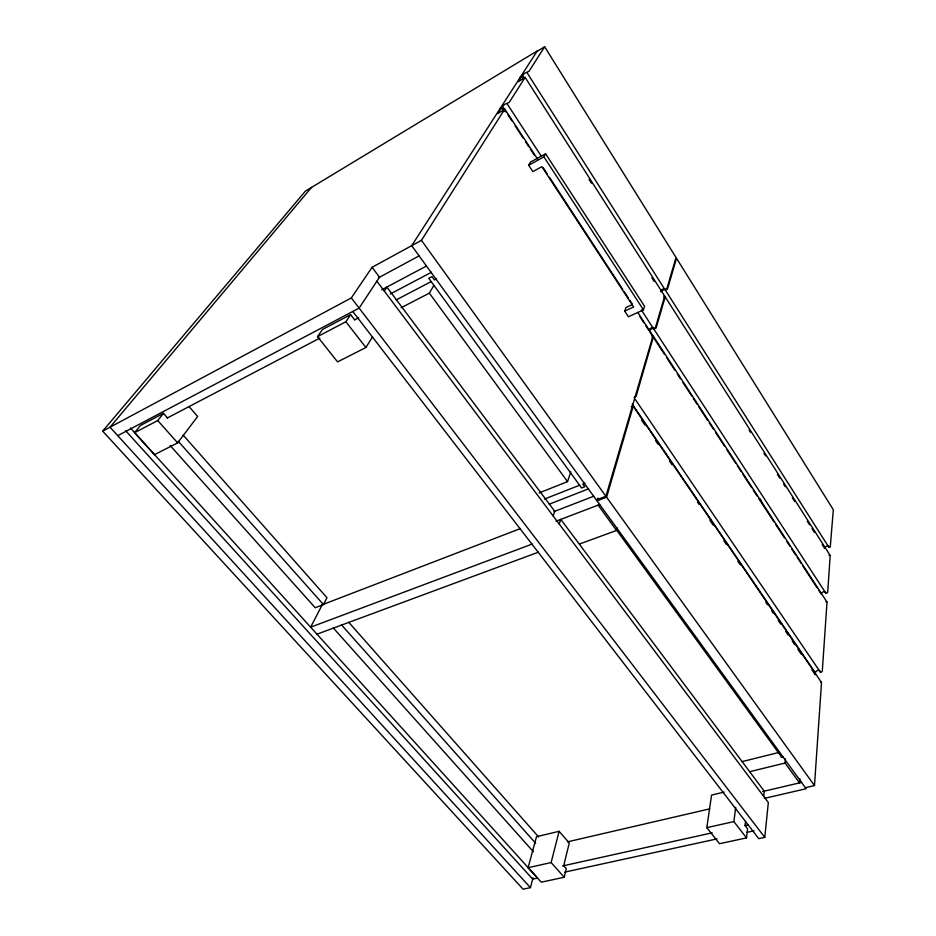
<?xml version="1.0" encoding="UTF-8"?>
<svg xmlns="http://www.w3.org/2000/svg" width="936" height="936" viewBox="0 0 936 936"><rect width="100%" height="100%" fill="white"/><g stroke="black" fill="none" stroke-linecap="round" stroke-linejoin="round"><path stroke-width="1.4" d="M663.975 297.051L665.192 296.876L656.101 328.033L653.831 329.051A2.679 0.994 -33.5 0 0 651.971 328.723A2.679 0.994 -33.5 0 0 649.315 331.087L664.501 354.334M805.358 787.691L814.484 785.573L821.504 682.695A1.287 0.831 -32.1 0 0 820.392 682.098M526.898 72.493L664.817 289.423L666.011 289.236L666.994 288.265L676.026 257.505L544.635 46.8L536.925 51.457M523.154 78.975L521.586 76.518L518.298 81.701L525.143 77.384L664.677 296.068L655.563 327.202L654.533 328.243L653.351 328.501L641.371 309.921M665.332 290.078L667.508 289.072L676.517 258.289L833.321 509.746L830.267 547.034L828.758 547.104L665.332 290.078A2.562 0.901 -33.2 0 0 663.811 289.739A2.562 0.901 -33.2 0 0 661.167 291.739M632.174 404.048L815.35 672.902L815.209 674.716L811.922 669.895M799.859 778.752L799.519 782.905L785.082 763.051L785.468 758.92M352.767 311.466L758.745 838.656L764.77 837.369L768.339 802.538L376.88 281.198M763.694 796.349L764.244 791.166L560.781 519.375L559.237 524.055M724.101 792.102L711.571 795.085L706.797 827.67L719.515 843.71L746.518 837.884L747.572 828.816L745.044 825.552L745.547 821.352M746.518 837.884L733.882 821.597L735.684 807.335M564.209 877.243L566.303 868.643L563.694 865.695L569.275 842.997L559.108 831.32L536.504 836.69L528.103 867.707L541.219 882.203L564.209 877.243L551.129 862.547L559.108 831.32M764.408 798.373L806.118 788.732L411.7 245.677L537.276 50.918L305.393 191.119L102.679 431.145L523.095 889.2L530.419 887.632L533.04 877.781M579.478 544.038L616.532 530.443L617.222 527.927M596.372 499.929L605.92 496.267L653 335.942L637.825 312.519M814.484 785.573L606.587 497.191L633.169 406.364A1.462 0.597 -34.3 0 0 632.631 405.943A1.462 0.597 -34.3 0 0 631.25 406.68M597.87 498.069L597.039 500.854L606.587 497.191M643.43 309.839L644.565 306.259L545.594 153.75L530.408 162.162L528.688 165.286L532.853 171.604L541.874 166.655L633.613 306.996L624.71 311.126L628.419 316.766L643.43 309.839L543.933 156.85L545.594 153.75M624.71 311.126L625.915 307.558L632.245 304.61M539.148 492.909L567.532 481.619L570.784 471.931M553.164 515.97L554.744 511.302L386.872 287.059L384.298 291.073M525.143 77.384L509.207 102.41L504.785 104.282L500.315 108.237M537.533 159.026L504.785 109.079L421.446 240.353L372.083 267.298L351.328 297.929L102.679 431.145M322.733 603.814L310.635 627.178L532.221 544.05M170.118 445.489L315.21 607.745L323.446 604.574L326.992 597.718L183.082 435.029M401.088 307.757L429.343 293.144L433.742 285.62M354.662 319.866L350.626 314.636L322.44 329.507L317.538 336.644L337.557 361.881L365.906 347.525L372.575 336.784M544.635 46.8L529.004 71.311L524.71 73.219L520.51 76.916M503.814 111.513L501.415 107.862L497.765 113.607L504.925 109.149M317.538 336.644L345.899 321.75L350.626 314.636M167.486 417.889L163.472 413.349L140.388 425.529L134.573 432.713L154.428 454.662L177.653 442.892L197.636 416.473L189.049 406.622M134.573 432.713L157.751 420.533L163.472 413.349M311.512 187.411L110.015 427.214L530.419 887.632M652.006 336.948L653.492 336.504L826.886 601.883M520.252 77.314L521.586 76.518M500.035 108.67L501.415 107.862M528.688 165.286L543.933 156.85M378.401 277.816L419.117 255.879M381.712 289.809L426.465 266.011M117.737 435.673L359.131 308.108L379.501 277.22L372.083 267.298M390.289 293.986L431.496 272.259M167.193 418.041L319.843 338.095M354.767 319.808L358.652 317.772M396.197 299.894L431.18 281.596M436.539 278.799L434.386 279.922L431.976 276.611L428.77 278.296L581.63 487.984L584.789 486.755L582.765 483.97L584.883 483.14M828.91 555.34L830.185 555.621L827.705 592.032A1.193 0.702 -30.7 0 1 826.558 593.155A1.193 0.702 -30.7 0 1 825.529 592.699L653.831 329.051M544.413 499.075L579.606 485.211M549.292 504.188L588.615 488.814M553.936 511.618L593.693 496.255M322.241 604.761L520.556 528.501M555.961 521.212L599.695 504.516M652.053 335.767L652.942 335.673M316.965 634.187L538.469 552.158M742.084 761.623L778.892 752.462M781.197 757.282L783.455 756.733M664.033 295.987L664.677 296.068M749.56 771.709L785.082 763.051M762.7 791.517L801.544 782.426M567.485 841.85L709.663 808.88M528.103 867.707L551.129 862.547M706.797 827.67L733.882 821.597M562.548 865.952L712.202 832.829M744.986 825.575L747.841 824.944M564.63 872.141L716.999 838.89M746.905 832.361L754.018 830.805M634.14 397.601L636.164 396.15L653.492 336.504M125.611 430.665L532.678 879.115L537.568 878.05L130.455 427.998M333.204 627.869L533.38 851.713M157.751 420.533L177.653 442.892M178.191 441.207L323.446 604.574M341.441 624.815L535.673 843.277M348.742 622.3L538.621 836.948M345.899 321.75L365.906 347.525M351.328 297.929L764.77 837.369M429.343 293.144L567.532 481.619M616.485 529.928L781.958 757.528M598.116 505.124L616.532 530.443M421.446 240.353L605.92 496.267M633.122 406.037L821.375 682.274M641.581 420.112L644.881 424.944M655.574 440.634L658.043 444.249M669.568 461.144L672.036 464.759M697.542 502.164L699.192 504.586M709.886 520.264L713.173 525.096M723.879 540.786L726.348 544.401M737.86 561.296L740.329 564.911M765.847 602.316L767.485 604.738M771.603 610.763L773.253 613.185M778.19 620.416L780.659 624.043M785.596 631.285L788.065 634.9M792.172 640.938L794.641 644.553M797.94 649.385L801.228 654.205M635.38 399.59L819.983 671.615A1.275 0.807 -31.9 0 0 821.083 672.2A1.275 0.807 -31.9 0 0 822.311 670.972L827.003 602.246A1.205 0.714 -30.8 0 0 825.962 601.778M759.938 498.794L761.541 501.24M543.102 167.556L547.08 173.651M549.467 177.302L622.697 289.376M624.289 291.81L628.267 297.905M629.858 300.339L632.245 304.001M502.398 106.33L506.399 112.449M508.002 114.906L512.004 121.013M515.198 125.915L523.201 138.154M525.599 141.816L528.793 146.718M530.396 149.163L534.397 155.282M639.978 316.801L643.968 322.92M645.571 325.377L648.777 330.268M666.9 357.997L674.891 370.223M677.29 373.897L680.484 378.787M682.882 382.461L691.681 395.916M693.283 398.362L697.273 404.469M698.876 406.914L707.674 420.369M709.266 422.815L713.267 428.934M715.666 432.607L724.452 446.062M726.851 449.725L735.649 463.18M737.252 465.625L741.242 471.744M742.845 474.189L751.643 487.644M753.234 490.09L757.236 496.197M758.839 498.642L774.025 521.89M775.616 524.335L784.415 537.79M786.813 541.453L790.007 546.343M791.61 548.788L795.612 554.908M797.203 557.353L801.204 563.472M802.807 565.917L817.187 587.925M818.789 590.37L821.188 594.044A2.387 1.404 -30.8 0 1 822.627 592.172A2.387 1.404 -30.8 0 1 824.967 591.786M501.696 107.418L504.094 111.08M507.019 103.615L541.207 156.101M521.832 76.12L523.411 78.589M665.192 296.876L830.162 555.446M522.463 75.137L524.031 77.594M589.13 179.536L591.482 183.222M651.854 277.793L654.217 281.467M749.081 430.045L750.649 432.514M764.022 453.445L765.589 455.914M777.395 474.388L779.746 478.085M783.678 484.24L785.257 486.708M792.336 497.788L794.687 501.485M807.277 521.188L809.64 524.885M811.992 528.583L814.355 532.28M822.217 544.6L824.581 548.285M825.295 591.997A2.387 1.404 -30.8 0 1 825.529 592.699M648.952 329.881A2.679 0.994 -33.5 0 1 651.725 327.775A2.679 0.994 -33.5 0 1 653.293 328.232M660.488 291.295A2.562 0.901 -33.2 0 1 663.016 289.06A2.562 0.901 -33.2 0 1 664.817 289.282M824.674 547.888A2.293 1.287 -30.4 0 1 827.038 546.074A2.293 1.287 -30.4 0 1 828.746 546.928M815.35 672.902A2.539 1.615 -32 0 1 817.795 670.445A2.539 1.615 -32 0 1 819.983 671.615"/></g></svg>
